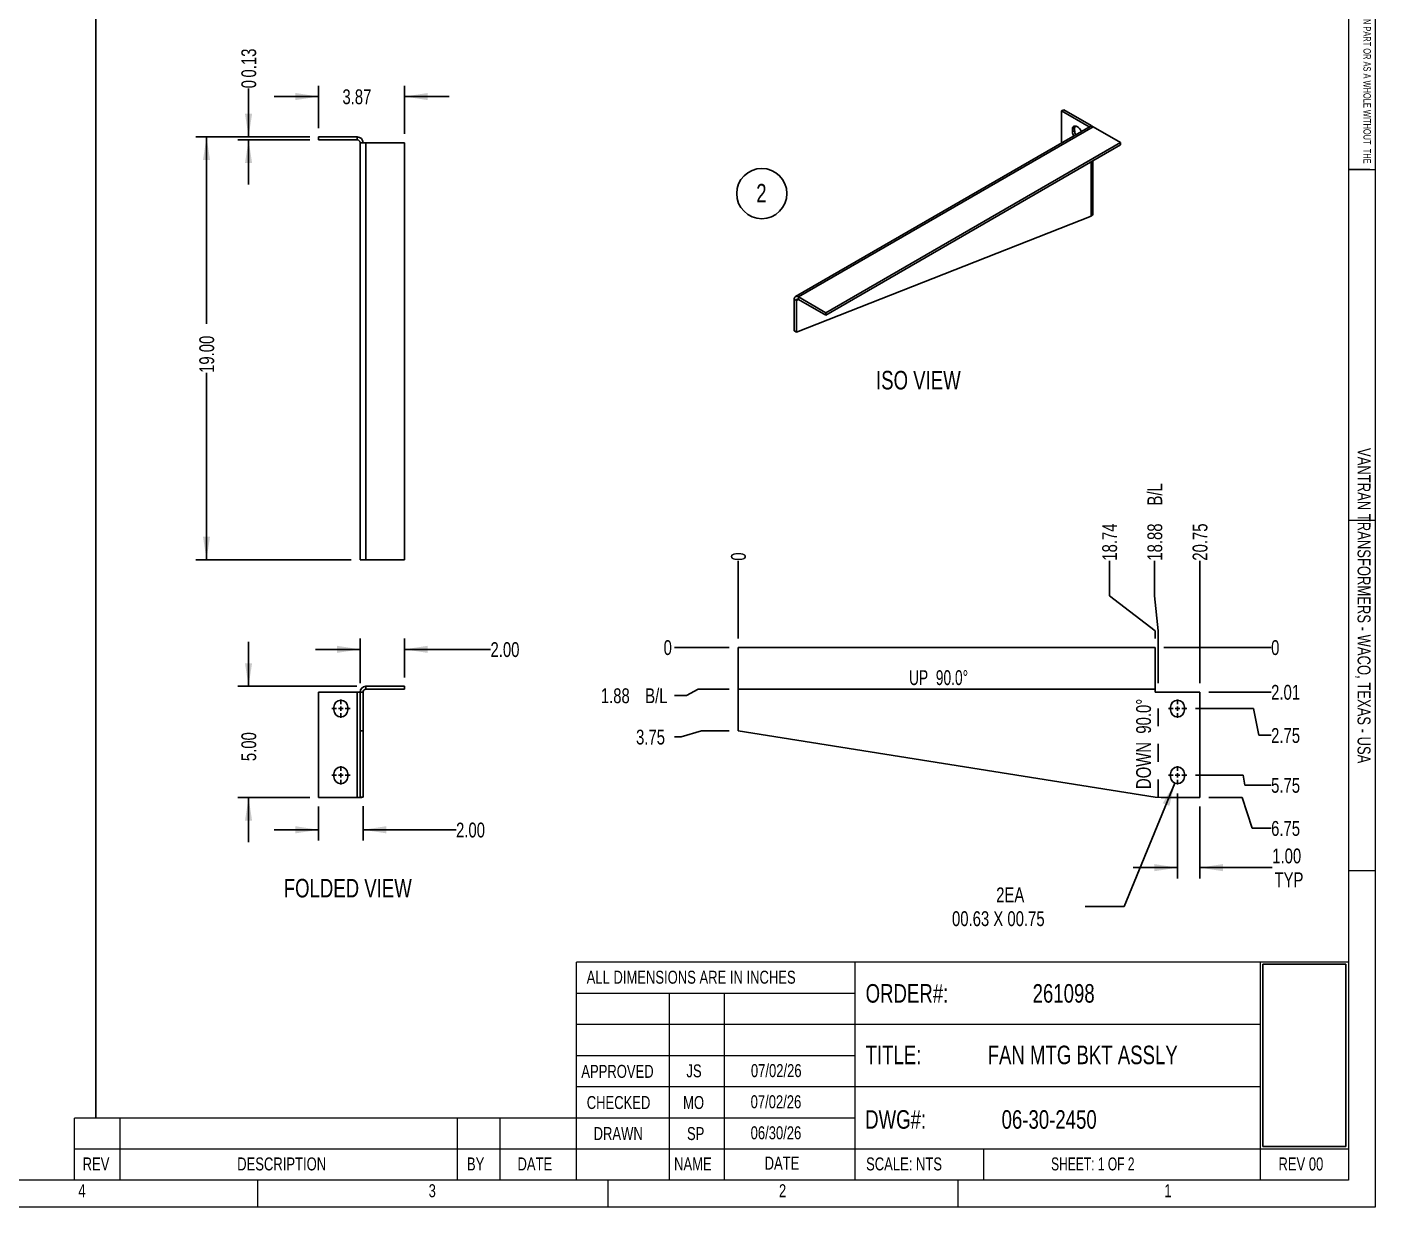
# Model space of a CAD drawing. Header units: inches. Extents: x 0 to 16.5, y 0 to 11.7.
# Drawn here: x 8.94 to 16.52, y 0.02 to 6.65 of the extents above; entities that cross this region are included whole.
import ezdxf

# ---------------------------------------------------------------- set-up
doc = ezdxf.new("R2010")
doc.units = ezdxf.units.IN
doc.header["$MEASUREMENT"] = 0
doc.linetypes.add('CENTERX2', pattern=[0.8, 0.5, -0.1, 0.1, -0.1])
doc.linetypes.add('HIDDEN', pattern=[0.075, 0.05, -0.025])
doc.layers.add('FORMAT', color=7, linetype='Continuous')
doc.styles.add('SLDTEXTSTYLE0', font='TXT', dxfattribs={"width": 0.75})
doc.styles.add('SLDTEXTSTYLE1', font='TXT', dxfattribs={"width": 0.692308})
doc.styles.add('SLDTEXTSTYLE2', font='TXT', dxfattribs={"width": 0.694444})
doc.dimstyles.new('SLDDIMSTYLE10', dxfattribs={"dimtxt": 0.084961, "dimasz": 0.13, "dimexe": 0, "dimexo": 0.0625, "dimgap": 0.02124, "dimtad": 0, "dimtih": 1, "dimtoh": 1, "dimlfac": 8, "dimrnd": 1e-09, "dimzin": 12, "dimdsep": 46, "dimtxsty": 'SLDTEXTSTYLE0', "dimblk1": 'NONE', "dimblk2": 'NONE', "dimsah": 1, "dimcen": 0.09, "dimadec": 0, "dimazin": 3, "dimtfac": 1, "dimtofl": 0, "dimtmove": 0, "dimatfit": 3, "dimldrblk": 'NONE', "dimfxl": 0, "dimfrac": 2, "dimtolj": 1, "dimtzin": 12, "dimarcsym": 0})
doc.dimstyles.new('SLDDIMSTYLE11', dxfattribs={"dimtxt": 0.084961, "dimasz": 0.13, "dimexe": 0, "dimexo": 0.0625, "dimgap": 0.02124, "dimtad": 0, "dimtih": 1, "dimtoh": 1, "dimlfac": 8, "dimrnd": 1e-09, "dimzin": 12, "dimdsep": 46, "dimtxsty": 'SLDTEXTSTYLE0', "dimblk1": 'NONE', "dimblk2": 'NONE', "dimsah": 1, "dimcen": 0.09, "dimadec": 0, "dimazin": 3, "dimtfac": 1, "dimtofl": 0, "dimtmove": 0, "dimatfit": 3, "dimldrblk": 'NONE', "dimfxl": 0, "dimfrac": 2, "dimtolj": 1, "dimtzin": 12, "dimarcsym": 0})
doc.dimstyles.new('SLDDIMSTYLE12', dxfattribs={"dimtxt": 0.084961, "dimasz": 0.13, "dimexe": 0, "dimexo": 0.0625, "dimgap": 0.02124, "dimtad": 0, "dimlfac": 8, "dimrnd": 1e-09, "dimzin": 4, "dimdsep": 46, "dimtxsty": 'SLDTEXTSTYLE0', "dimsah": 1, "dimcen": 0.09, "dimadec": 0, "dimazin": 1, "dimtfac": 1, "dimtmove": 0, "dimatfit": 0, "dimfxl": 0, "dimfrac": 2, "dimtolj": 1, "dimtzin": 12, "dimarcsym": 0})
doc.dimstyles.new('SLDDIMSTYLE13', dxfattribs={"dimtxt": 0.084961, "dimasz": 0.13, "dimexe": 0, "dimexo": 0.0625, "dimgap": 0.02124, "dimtad": 0, "dimtih": 1, "dimtoh": 1, "dimlfac": 8, "dimrnd": 1e-09, "dimzin": 12, "dimdsep": 46, "dimtxsty": 'SLDTEXTSTYLE0', "dimsah": 1, "dimcen": 0, "dimadec": 0, "dimazin": 3, "dimtfac": 1, "dimtofl": 0, "dimtmove": 0, "dimatfit": 3, "dimfxl": 0, "dimfrac": 2, "dimtolj": 1, "dimtzin": 12, "dimarcsym": 0})
doc.dimstyles.new('SLDDIMSTYLE18', dxfattribs={"dimtxt": 0.084961, "dimasz": 0.13, "dimexe": 0, "dimexo": 0.0625, "dimgap": 0.02124, "dimtad": 0, "dimlfac": 8, "dimrnd": 1e-09, "dimzin": 4, "dimdsep": 46, "dimtxsty": 'SLDTEXTSTYLE0', "dimsah": 1, "dimcen": 0.09, "dimadec": 0, "dimazin": 1, "dimtfac": 1, "dimtofl": 0, "dimtmove": 0, "dimatfit": 3, "dimfxl": 0, "dimfrac": 2, "dimtolj": 1, "dimtzin": 12, "dimarcsym": 0})
doc.dimstyles.new('SLDDIMSTYLE19', dxfattribs={"dimtxt": 0.084961, "dimasz": 0.13, "dimexe": 0, "dimexo": 0.0625, "dimgap": 0.02124, "dimtad": 0, "dimlfac": 8, "dimrnd": 1e-09, "dimzin": 12, "dimdsep": 46, "dimtxsty": 'SLDTEXTSTYLE0', "dimsah": 1, "dimcen": 0.09, "dimadec": 0, "dimazin": 3, "dimtfac": 1, "dimtmove": 0, "dimatfit": 0, "dimfxl": 0, "dimfrac": 2, "dimtolj": 1, "dimtzin": 12, "dimarcsym": 0})
doc.dimstyles.new('SLDDIMSTYLE20', dxfattribs={"dimtxt": 0.084961, "dimasz": 0.13, "dimexe": 0, "dimexo": 0.0625, "dimgap": 0.02124, "dimtad": 0, "dimlfac": 8, "dimrnd": 1e-09, "dimdsep": 46, "dimtxsty": 'SLDTEXTSTYLE0', "dimsah": 1, "dimcen": 0.09, "dimadec": 0, "dimazin": 2, "dimtfac": 1, "dimtmove": 0, "dimatfit": 0, "dimfxl": 0, "dimfrac": 2, "dimtolj": 1, "dimtzin": 12, "dimarcsym": 0})
doc.dimstyles.new('SLDDIMSTYLE9', dxfattribs={"dimtxt": 0.084961, "dimasz": 0.13, "dimexe": 0, "dimexo": 0.0625, "dimgap": 0.02124, "dimtad": 0, "dimtih": 1, "dimtoh": 1, "dimdec": 0, "dimlfac": 8, "dimrnd": 1e-09, "dimdsep": 46, "dimtxsty": 'SLDTEXTSTYLE0', "dimblk1": 'NONE', "dimblk2": 'NONE', "dimsah": 1, "dimcen": 0.09, "dimadec": 0, "dimazin": 2, "dimtfac": 1, "dimtdec": 0, "dimtofl": 0, "dimtmove": 0, "dimatfit": 3, "dimldrblk": 'NONE', "dimfxl": 0, "dimfrac": 2, "dimtolj": 1, "dimtzin": 12, "dimarcsym": 0})
picture_1 = doc.add_image_def('image1.bmp', size_in_pixel=(535, 215))

# ---------------------------------------------------------------- blocks, each defined once
blk = doc.blocks.new('SW_NOTE_0')
at = {"color": 0, "linetype": 'Continuous', "lineweight": 0, "attachment_point": 1, "rotation": 270, "style": 'SLDTEXTSTYLE0'}
for s, insert, char_height in [('WRITTEN PERMISSION OF VANTRAN INDUSTRIES INC.  IS PROHIBITED.', (-0.0018, 0), 0.041667), ('THE INFORMATION CONTAINED IN THIS DRAWING IS THE SOLE PROPERTY OF VANTRAN INDUSTRIES INC. ANY REPRODUCTION IN PART OR AS A WHOLE WITHOUT  THE', (0.0537, 0), 0.0416667)]:
    blk.add_mtext(s, dxfattribs=dict(at, insert=insert, char_height=char_height))
blk = doc.blocks.new('Drawing View20')
at = {"color": 7, "linetype": 'Continuous', "lineweight": 25}
for p, q in [((-2.5078, 0.2422), (-2.5078, 0.7109)), ((-0.1653, 0.7109), (-2.5078, 0.7109)), ((-0.1653, 0.7109), (-0.1653, 0.4597)), ((-0.1653, 0.4597), (0.0859, 0.4597)), ((0.0859, -0.1328), (0.0859, 0.4597)), ((-0.0781, 0.375), (-0.0781, 0.3594)), ((0, 0.3594), (0, 0.375)), ((-2.5078, 0.2422), (-0.1653, -0.1303)), ((0, -0.0156), (0, 0)), ((-0.0781, 0), (-0.0781, -0.0156)), ((-0.1316, -0.1328), (-0.1653, -0.1303)), ((-0.1316, -0.1328), (0.0859, -0.1328))]:
    blk.add_line(p, q, dxfattribs=at)
for centre, start, end in [((-0.0391, 0.375), 0, 180), ((-0.0391, 0.3594), 180, 0), ((-0.0391, 0), 0, 180), ((-0.0391, -0.0156), 180, 0)]:
    blk.add_arc(centre, 0.0391, start, end, dxfattribs=at)
blk = doc.blocks.new('_D_38')
at = {"layer": 'FORMAT'}
blk.add_line((12.9381, 3.2127), (12.9381, 3.6495), dxfattribs=at)
at = {"layer": 'FORMAT', "insert": (12.8977, 3.6495), "char_height": 0.0833, "attachment_point": 1, "rotation": 90, "style": 'SLDTEXTSTYLE0'}
blk.add_mtext('0', dxfattribs=at)
blk = doc.blocks.new('_None')
blk = doc.blocks.new('_D_39')
at = {"layer": 'FORMAT'}
for p, q in [((15.0239, 3.4527), (15.0239, 3.6495)), ((15.0239, 3.4527), (15.2807, 3.2558)), ((15.2807, 3.2558), (15.2807, 3.2127))]:
    blk.add_line(p, q, dxfattribs=at)
at = {"layer": 'FORMAT', "insert": (14.9836, 3.6495), "char_height": 0.08333, "attachment_point": 1, "rotation": 90, "style": 'SLDTEXTSTYLE0'}
blk.add_mtext('18.74', dxfattribs=at)
blk = doc.blocks.new('_D_40')
at = {"layer": 'FORMAT'}
for p, q in [((15.2779, 3.4527), (15.2779, 3.6495)), ((15.2779, 3.4527), (15.2975, 3.2558)), ((15.2975, 3.2558), (15.2975, 2.9615))]:
    blk.add_line(p, q, dxfattribs=at)
at = {"layer": 'FORMAT', "char_height": 0.08333, "attachment_point": 1, "rotation": 90, "style": 'SLDTEXTSTYLE0'}
for s, insert in [('B/L', (15.2375, 3.9596)), ('18.88', (15.2375, 3.6495))]:
    blk.add_mtext(s, dxfattribs=dict(at, insert=insert))
blk = doc.blocks.new('_D_41')
at = {"layer": 'FORMAT'}
blk.add_line((15.5319, 2.9615), (15.5319, 3.6495), dxfattribs=at)
at = {"layer": 'FORMAT', "insert": (15.4915, 3.6495), "char_height": 0.08333, "attachment_point": 1, "rotation": 90, "style": 'SLDTEXTSTYLE0'}
blk.add_mtext('20.75', dxfattribs=at)
blk = doc.blocks.new('_D_42')
at = {"layer": 'FORMAT'}
blk.add_line((12.8881, 3.1627), (12.5797, 3.1627), dxfattribs=at)
at = {"layer": 'FORMAT', "insert": (12.519, 3.2031), "char_height": 0.0833, "attachment_point": 1, "style": 'SLDTEXTSTYLE0'}
blk.add_mtext('0', dxfattribs=at)
blk = doc.blocks.new('_D_43')
at = {"layer": 'FORMAT'}
for p, q in [((12.6482, 2.8922), (12.5797, 2.8922)), ((12.6482, 2.8922), (12.7123, 2.9283)), ((12.7123, 2.9283), (12.8881, 2.9283))]:
    blk.add_line(p, q, dxfattribs=at)
at = {"layer": 'FORMAT', "char_height": 0.08333, "attachment_point": 1, "style": 'SLDTEXTSTYLE0'}
for s, insert in [('1.88', (12.1662, 2.9326)), ('B/L', (12.4157, 2.9326))]:
    blk.add_mtext(s, dxfattribs=dict(at, insert=insert))
blk = doc.blocks.new('_D_44')
at = {"layer": 'FORMAT'}
for p, q in [((12.6171, 2.66), (12.5797, 2.66)), ((12.6171, 2.66), (12.7328, 2.6939)), ((12.7328, 2.6939), (12.8881, 2.6939))]:
    blk.add_line(p, q, dxfattribs=at)
at = {"layer": 'FORMAT', "insert": (12.3641, 2.7003), "char_height": 0.08333, "attachment_point": 1, "style": 'SLDTEXTSTYLE0'}
blk.add_mtext('3.75', dxfattribs=at)
blk = doc.blocks.new('_D_45')
at = {"layer": 'FORMAT'}
blk.add_line((15.3307, 3.1627), (15.9328, 3.1627), dxfattribs=at)
at = {"layer": 'FORMAT', "insert": (15.9328, 3.2031), "char_height": 0.0833, "attachment_point": 1, "style": 'SLDTEXTSTYLE0'}
blk.add_mtext('0', dxfattribs=at)
blk = doc.blocks.new('_D_46')
at = {"layer": 'FORMAT'}
blk.add_line((15.5819, 2.9115), (15.9328, 2.9115), dxfattribs=at)
at = {"layer": 'FORMAT', "insert": (15.9328, 2.9519), "char_height": 0.08333, "attachment_point": 1, "style": 'SLDTEXTSTYLE0'}
blk.add_mtext('2.01', dxfattribs=at)
blk = doc.blocks.new('_D_47')
at = {"layer": 'FORMAT'}
for p, q in [((15.8339, 2.8189), (15.5084, 2.8189)), ((15.8646, 2.6689), (15.8339, 2.8189)), ((15.8646, 2.6689), (15.9328, 2.6689))]:
    blk.add_line(p, q, dxfattribs=at)
at = {"layer": 'FORMAT', "insert": (15.9328, 2.7093), "char_height": 0.08333, "attachment_point": 1, "style": 'SLDTEXTSTYLE0'}
blk.add_mtext('2.75', dxfattribs=at)
blk = doc.blocks.new('_D_48')
at = {"layer": 'FORMAT'}
for p, q in [((15.7752, 2.4439), (15.5084, 2.4439)), ((15.7856, 2.3889), (15.7752, 2.4439)), ((15.7856, 2.3889), (15.9328, 2.3889))]:
    blk.add_line(p, q, dxfattribs=at)
at = {"layer": 'FORMAT', "insert": (15.9328, 2.4292), "char_height": 0.08333, "attachment_point": 1, "style": 'SLDTEXTSTYLE0'}
blk.add_mtext('5.75', dxfattribs=at)
blk = doc.blocks.new('_D_49')
at = {"layer": 'FORMAT'}
for p, q in [((15.7696, 2.3189), (15.5819, 2.3189)), ((15.8269, 2.1468), (15.7696, 2.3189)), ((15.8269, 2.1468), (15.9328, 2.1468))]:
    blk.add_line(p, q, dxfattribs=at)
at = {"layer": 'FORMAT', "insert": (15.9328, 2.1872), "char_height": 0.08333, "attachment_point": 1, "style": 'SLDTEXTSTYLE0'}
blk.add_mtext('6.75', dxfattribs=at)
blk = doc.blocks.new('_D_50')
at = {"layer": 'FORMAT'}
for p, q in [((15.392, 2.4), (15.1071, 1.7069)), ((15.1071, 1.7069), (14.8884, 1.7069))]:
    blk.add_line(p, q, dxfattribs=at)
blk.add_solid([(15.392, 2.4), (15.3241, 2.2874), (15.3611, 2.2722)], dxfattribs=at)
at = {"layer": 'FORMAT', "attachment_point": 1, "style": 'SLDTEXTSTYLE0'}
for s, insert, char_height in [('2EA', (14.3878, 1.8143), 0.08333), ('00.63 X 00.75', (14.1395, 1.6802), 0.083333)]:
    blk.add_mtext(s, dxfattribs=dict(at, insert=insert, char_height=char_height))
blk = doc.blocks.new('_D_51')
at = {"layer": 'FORMAT'}
for p, q in [((15.4069, 2.3424), (15.4069, 1.8652)), ((15.5319, 2.2689), (15.5319, 1.8652)), ((15.4069, 1.9252), (15.1569, 1.9252)), ((15.5319, 1.9252), (15.9391, 1.9252))]:
    blk.add_line(p, q, dxfattribs=at)
for points in [[(15.4069, 1.9252), (15.2769, 1.9452), (15.2769, 1.9052)], [(15.5319, 1.9252), (15.6619, 1.9052), (15.6619, 1.9452)]]:
    blk.add_solid(points, dxfattribs=at)
at = {"layer": 'FORMAT', "char_height": 0.08333, "attachment_point": 1, "style": 'SLDTEXTSTYLE0'}
for s, insert in [('1.00', (15.9391, 2.0327)), ('TYP', (15.9518, 1.8986))]:
    blk.add_mtext(s, dxfattribs=dict(at, insert=insert))
blk = doc.blocks.new('SW_CENTERMARKSYMBOL_11')
at = {"layer": 'FORMAT', "color": 0}
for p, q in [((0, 0), (-0.0125, 0)), ((0, 0.025), (0, 0.0516)), ((0, 0), (0, 0.0125)), ((0, 0), (0, -0.0125)), ((0, 0), (0.0125, 0)), ((0.025, 0), (0.0516, 0)), ((-0.025, 0), (-0.0516, 0)), ((0, -0.025), (0, -0.0516))]:
    blk.add_line(p, q, dxfattribs=at)
blk = doc.blocks.new('SW_CENTERMARKSYMBOL_12')
at = {"layer": 'FORMAT', "color": 0}
for p, q in [((-0.025, 0), (-0.0516, 0)), ((0, 0), (-0.0125, 0)), ((0, 0.025), (0, 0.0516)), ((0, 0), (0, 0.0125)), ((0, 0), (0, -0.0125)), ((0, 0), (0.0125, 0)), ((0.025, 0), (0.0516, 0)), ((0, -0.025), (0, -0.0516))]:
    blk.add_line(p, q, dxfattribs=at)
blk = doc.blocks.new('Drawing View21')
at = {"color": 7, "linetype": 'Continuous', "lineweight": 25}
for p, q in [((-0.25, -0.5926), (-0.25, 0)), ((-0.0324, 0), (-0.25, 0)), ((0, 0), (-0.0168, 0)), ((-0.0168, -0.2176), (-0.0168, 0)), ((0, -0.2176), (0, 0)), ((0.0156, 0.0156), (0.0156, 0.0324)), ((0.2332, 0.0324), (0.0156, 0.0324)), ((0.2332, 0.0156), (0.0156, 0.0156)), ((0.2332, 0.0324), (0.2332, 0.0156)), ((-0.0324, 0), (-0.0324, -0.5926)), ((-0.0168, 0), (-0.0324, 0)), ((-0.1641, -0.1004), (-0.1641, -0.0848)), ((-0.0859, -0.0848), (-0.0859, -0.1004)), ((-0.0168, -0.2176), (0, -0.2176)), ((-0.0168, -0.2176), (-0.0168, -0.5901)), ((0, -0.2176), (0, -0.5901)), ((-0.1641, -0.4754), (-0.1641, -0.4598)), ((-0.0859, -0.4598), (-0.0859, -0.4754)), ((-0.0324, -0.5926), (-0.25, -0.5926)), ((-0.0168, -0.5901), (0, -0.5901))]:
    blk.add_line(p, q, dxfattribs=at)
for centre, radius, start, end in [((0.0156, 0), 0.0324, 90, 180), ((0.0156, 0), 0.0156, 90, 180), ((-0.125, -0.0848), 0.0391, 0, 180), ((-0.125, -0.1004), 0.0391, 180, 0), ((-0.125, -0.4598), 0.0391, 0, 180), ((-0.125, -0.4754), 0.0391, 180, 0)]:
    blk.add_arc(centre, radius, start, end, dxfattribs=at)
for major_axis, ratio in [((0.0324, 0), 0.076599), ((0.0156, 0), 0.15902)]:
    blk.add_ellipse((-0.0324, -0.5901), major_axis=major_axis, ratio=ratio, start_param=4.712389, end_param=6.283185, dxfattribs=at)
blk = doc.blocks.new('_D_52')
at = {"layer": 'FORMAT'}
for p, q in [((10.5804, 2.2689), (10.5804, 2.0779)), ((10.8304, 2.2714), (10.8304, 2.0779)), ((10.5804, 2.1379), (10.3304, 2.1379)), ((10.8304, 2.1379), (11.3527, 2.1379))]:
    blk.add_line(p, q, dxfattribs=at)
for points in [[(10.5804, 2.1379), (10.4504, 2.1579), (10.4504, 2.1179)], [(10.8304, 2.1379), (10.9604, 2.1179), (10.9604, 2.1579)]]:
    blk.add_solid(points, dxfattribs=at)
at = {"layer": 'FORMAT', "insert": (11.3527, 2.1783), "char_height": 0.08333, "attachment_point": 1, "style": 'SLDTEXTSTYLE0'}
blk.add_mtext('2.00', dxfattribs=at)
blk = doc.blocks.new('_D_53')
at = {"layer": 'FORMAT'}
for p, q in [((10.8136, 2.9615), (10.8136, 3.2116)), ((11.0636, 2.9939), (11.0636, 3.2116)), ((10.8136, 3.1516), (10.5636, 3.1516)), ((11.0636, 3.1516), (11.5463, 3.1516))]:
    blk.add_line(p, q, dxfattribs=at)
for points in [[(10.8136, 3.1516), (10.6836, 3.1716), (10.6836, 3.1316)], [(11.0636, 3.1516), (11.1936, 3.1316), (11.1936, 3.1716)]]:
    blk.add_solid(points, dxfattribs=at)
at = {"layer": 'FORMAT', "insert": (11.5463, 3.1919), "char_height": 0.08333, "attachment_point": 1, "style": 'SLDTEXTSTYLE0'}
blk.add_mtext('2.00', dxfattribs=at)
blk = doc.blocks.new('_D_54')
at = {"layer": 'FORMAT'}
for p, q in [((10.1867, 2.9439), (10.1867, 3.1939)), ((10.796, 2.9439), (10.1267, 2.9439)), ((10.5304, 2.3189), (10.1267, 2.3189)), ((10.1867, 2.3189), (10.1867, 2.0689))]:
    blk.add_line(p, q, dxfattribs=at)
for points in [[(10.1867, 2.9439), (10.2067, 3.0739), (10.1667, 3.0739)], [(10.1867, 2.3189), (10.1667, 2.1889), (10.2067, 2.1889)]]:
    blk.add_solid(points, dxfattribs=at)
at = {"layer": 'FORMAT', "insert": (10.1463, 2.5236), "char_height": 0.08333, "attachment_point": 1, "rotation": 90, "style": 'SLDTEXTSTYLE0'}
blk.add_mtext('5.00', dxfattribs=at)
blk = doc.blocks.new('SW_CENTERMARKSYMBOL_13')
at = {"layer": 'FORMAT', "color": 0, "linetype": 'CENTERX2'}
for p, q in [((-0.025, 0), (-0.0516, 0)), ((0, 0), (-0.0125, 0)), ((0, 0.025), (0, 0.0516)), ((0, 0), (0, 0.0125)), ((0, 0), (0, -0.0125)), ((0, 0), (0.0125, 0)), ((0.025, 0), (0.0516, 0)), ((0, -0.025), (0, -0.0516))]:
    blk.add_line(p, q, dxfattribs=at)
blk = doc.blocks.new('SW_CENTERMARKSYMBOL_14')
at = {"layer": 'FORMAT', "color": 0, "linetype": 'CENTERX2'}
for p, q in [((-0.025, 0), (-0.0516, 0)), ((0, 0), (-0.0125, 0)), ((0, 0.025), (0, 0.0516)), ((0, 0), (0, 0.0125)), ((0, 0), (0, -0.0125)), ((0, 0), (0.0125, 0)), ((0.025, 0), (0.0516, 0)), ((0, -0.025), (0, -0.0516))]:
    blk.add_line(p, q, dxfattribs=at)
blk = doc.blocks.new('Drawing View22')
at = {"color": 7, "linetype": 'Continuous', "lineweight": 25}
for p, q in [((-0.1487, 0.0936), (-0.1606, 0.0867)), ((-0.0067, -0.0021), (-0.1606, 0.0867)), ((-0.1606, -0.0927), (-0.1606, 0.0867)), ((0.0052, 0.0048), (-0.1487, 0.0936)), ((0, 0), (-1.6564, -0.9562)), ((0.0052, 0.0048), (-0.0067, -0.0021)), ((0.0162, -0.0016), (-1.6402, -0.9578)), ((-0.0998, -0.0176), (-0.0879, -0.0107)), ((-0.0998, -0.0303), (-0.0998, -0.0176)), ((-0.0998, -0.0303), (-0.0879, -0.0235)), ((-0.0879, -0.0235), (-0.0879, -0.0107)), ((-0.0053, -0.003), (-0.0067, -0.0021)), ((-0.0067, -0.0021), (-0.0067, -0.0039)), ((0.1701, -0.0904), (0.0162, -0.0016)), ((0.1701, -0.0904), (-1.4864, -1.0467)), ((0.1701, -0.1041), (-1.4864, -1.0604)), ((0.1701, -0.1041), (0.1701, -0.0904)), ((0.0052, -0.5035), (0.0052, -0.1993)), ((0.0147, -0.4917), (0.0147, -0.1938)), ((-1.6513, -1.1556), (0.0052, -0.5035)), ((-1.6513, -0.978), (-1.6632, -0.9711)), ((-1.6632, -1.1487), (-1.6632, -0.9711)), ((-1.6513, -0.978), (-1.6402, -0.9716)), ((-1.6513, -1.1556), (-1.6513, -0.978)), ((-1.6402, -0.9716), (-1.6402, -0.9578)), ((-1.4864, -1.0467), (-1.6402, -0.9578)), ((-1.4864, -1.0604), (-1.6402, -0.9716)), ((-1.4864, -1.0467), (-1.4864, -1.0604)), ((-1.6632, -1.1487), (-1.6513, -1.1556))]:
    blk.add_line(p, q, dxfattribs=at)
at = {"color": 7, "linetype": 'Continuous', "lineweight": 25, "flags": 128}
for points in [[(-0.0998, -0.0176), (-0.0991, -0.0109), (-0.0971, -0.0053), (-0.0938, -0.0012), (-0.0894, 0.0014), (-0.0842, 0.0021), (-0.0783, 0.0011), (-0.0722, -0.0016), (-0.066, -0.006), (-0.0602, -0.0117), (-0.0549, -0.0185), (-0.0506, -0.0261), (-0.0494, -0.0285)], [(0.0103, 0.0009), (0.0092, 0.0019), (0.0052, 0.0048)]]:
    blk.add_lwpolyline(points, dxfattribs=at)
at = {"color": 7, "linetype": 'Continuous', "lineweight": 25}
for centre, radius, start, end in [((-0.0643, -0.0096), 0.0236, 150.31525, 182.77616), ((0.0067, -0.0149), 0.0163, 54.38242, 114.30712), ((-0.0439, -0.0284), 0.0559, 181.99066, 207.30241), ((-0.032, -0.0215), 0.0559, 181.99066, 207.30241), ((-1.6492, -0.9688), 0.0142, 50.79671, 189.21404), ((-1.6445, -0.9769), 0.00682, 50.79671, 189.21404)]:
    blk.add_arc(centre, radius, start, end, dxfattribs=at)
blk.add_ellipse((-0.0178, -0.4903), major_axis=(0.0324, -0.002), ratio=0.53161, start_param=5.530584, end_param=6.315982, dxfattribs=at)
blk = doc.blocks.new('SW_NOTE_0_5')
at = {"layer": 'FORMAT', "color": 0}
blk.add_circle((0.0379, 0.0803), 0.1412, dxfattribs=at)
at = {"layer": 'FORMAT', "color": 0, "insert": (0.0358, 0.1343), "char_height": 0.1042, "attachment_point": 2, "style": 'SLDTEXTSTYLE0'}
blk.add_mtext('2', dxfattribs=at)
blk = doc.blocks.new('Drawing View23')
at = {"color": 7, "linetype": 'Continuous', "lineweight": 25}
for p, q in [((-0.2656, 2.375), (-0.4832, 2.375)), ((-0.4832, 2.375), (-0.4832, 2.3582)), ((-0.2656, 2.3582), (-0.4832, 2.3582)), ((-0.2656, 2.375), (-0.2656, 2.3582)), ((-0.25, 0), (-0.25, 2.3426)), ((-0.25, 2.3426), (-0.2176, 2.3426)), ((-0.2176, 2.3426), (-0.2176, 0)), ((0, 2.3426), (-0.2176, 2.3426)), ((0, 2.3426), (0, 0)), ((-0.2176, 0), (-0.25, 0)), ((0, 0), (-0.2176, 0))]:
    blk.add_line(p, q, dxfattribs=at)
for radius in [0.0324, 0.0156]:
    blk.add_arc((-0.2656, 2.3426), radius, 0, 90, dxfattribs=at)
blk = doc.blocks.new('_D_55')
at = {"layer": 'FORMAT'}
for p, q in [((10.5304, 6.0301), (9.8905, 6.0301)), ((9.9505, 6.0301), (9.9505, 4.9807)), ((9.9505, 3.6551), (9.9505, 4.7045)), ((10.7636, 3.6551), (9.8905, 3.6551))]:
    blk.add_line(p, q, dxfattribs=at)
for points in [[(9.9505, 6.0301), (9.9305, 5.9001), (9.9705, 5.9001)], [(9.9505, 3.6551), (9.9705, 3.7851), (9.9305, 3.7851)]]:
    blk.add_solid(points, dxfattribs=at)
at = {"layer": 'FORMAT', "insert": (9.9101, 4.7045), "char_height": 0.08333, "attachment_point": 1, "rotation": 90, "style": 'SLDTEXTSTYLE0'}
blk.add_mtext('19.00', dxfattribs=at)
blk = doc.blocks.new('_D_56')
at = {"layer": 'FORMAT'}
for p, q in [((10.5804, 6.0801), (10.5804, 6.317)), ((11.0636, 6.0477), (11.0636, 6.317)), ((10.5804, 6.257), (10.3304, 6.257)), ((11.0636, 6.257), (11.3136, 6.257))]:
    blk.add_line(p, q, dxfattribs=at)
for points in [[(10.5804, 6.257), (10.4504, 6.277), (10.4504, 6.237)], [(11.0636, 6.257), (11.1936, 6.237), (11.1936, 6.277)]]:
    blk.add_solid(points, dxfattribs=at)
at = {"layer": 'FORMAT', "insert": (10.7142, 6.2974), "char_height": 0.08333, "attachment_point": 1, "style": 'SLDTEXTSTYLE0'}
blk.add_mtext('3.87', dxfattribs=at)
blk = doc.blocks.new('_D_57')
at = {"layer": 'FORMAT'}
for p, q in [((10.1867, 6.0301), (10.1867, 6.3031)), ((10.5304, 6.0301), (10.1267, 6.0301)), ((10.5304, 6.0133), (10.1267, 6.0133)), ((10.1867, 6.0133), (10.1867, 5.7633))]:
    blk.add_line(p, q, dxfattribs=at)
for points in [[(10.1867, 6.0301), (10.2067, 6.1601), (10.1667, 6.1601)], [(10.1867, 6.0133), (10.1667, 5.8833), (10.2067, 5.8833)]]:
    blk.add_solid(points, dxfattribs=at)
at = {"layer": 'FORMAT', "attachment_point": 1, "rotation": 90, "style": 'SLDTEXTSTYLE0'}
for s, insert, char_height in [('0.13', (10.1463, 6.3638), 0.08333), ('0', (10.1463, 6.3031), 0.0833)]:
    blk.add_mtext(s, dxfattribs=dict(at, insert=insert, char_height=char_height))

msp = doc.modelspace()

# ---------------------------------------------------------------- linework, layer by layer
at = {"color": 7, "linetype": 'Continuous', "lineweight": 18}
for p, q in [((16.51673, 11.67421), (16.51673, 0.0187)), ((16.36673, 11.52421), (16.36673, 0.1687)), ((16.48677, 5.84646), (16.36669, 5.84646)), ((16.36673, 5.84646), (16.51673, 5.84646)), ((16.39173, 5.84646), (16.50173, 5.84646)), ((16.36673, 3.87795), (16.51673, 3.87795)), ((16.36673, 1.90945), (16.51673, 1.90945)), ((16.36673, 1.39352), (12.02887, 1.39352)), ((12.02887, 0.16852), (12.02887, 1.39352)), ((13.59306, 1.39352), (13.59306, 0.16852)), ((15.87165, 1.39352), (15.87165, 0.16852)), ((13.59306, 1.21852), (12.02887, 1.21852)), ((12.55304, 0.16852), (12.55304, 1.21852)), ((12.86106, 0.16852), (12.86106, 1.21852)), ((15.87165, 1.04352), (12.02887, 1.04352)), ((13.59306, 0.86852), (12.02887, 0.86852)), ((15.87165, 0.69352), (12.02887, 0.69352)), ((13.59306, 0.51852), (9.20932, 0.51852)), ((9.20932, 0.16852), (9.20932, 0.51852)), ((9.46584, 0.16852), (9.46584, 0.51852)), ((11.36071, 0.16852), (11.36071, 0.51852)), ((11.60044, 0.16852), (11.60044, 0.51852)), ((16.36673, 0.34352), (9.20932, 0.34352)), ((14.31566, 0.34352), (14.31566, 0.16852)), ((16.36673, 0.1687), (0.1687, 0.1687)), ((10.23622, 0.1687), (10.23622, 0.0187)), ((12.20472, 0.1687), (12.20472, 0.0187)), ((14.17323, 0.1687), (14.17323, 0.0187)), ((16.51673, 0.0187), (0.0187, 0.0187))]:
    msp.add_line(p, q, dxfattribs=at)
at = {"color": 7, "linetype": 'Continuous'}
msp.add_line((15.28067, 2.92832), (12.93811, 2.92832), dxfattribs=at)
at = {"color": 7, "linetype": 'HIDDEN'}
msp.add_line((15.29748, 2.32018), (15.29748, 2.9115), dxfattribs=at)
at = {"layer": 'FORMAT'}
msp.add_line((9.32771, 11.49832), (9.32771, 0.52157), dxfattribs=at)

# ---------------------------------------------------------------- block references
at = {"color": 7, "linetype": 'Continuous', "lineweight": 0}
msp.add_blockref('SW_NOTE_0', (16.43964, 9.33498), dxfattribs=at)
at = {"color": 7, "linetype": 'Continuous', "lineweight": 25}
for name, p in [('Drawing View22', (14.91632, 6.0894)), ('Drawing View23', (11.06358, 3.65509)), ('Drawing View20', (15.44592, 2.45175)), ('Drawing View21', (10.8304, 2.9115))]:
    msp.add_blockref(name, p, dxfattribs=at)
at = {"layer": 'FORMAT'}
for name, p in [('SW_NOTE_0_5', (13.03287, 5.63173)), ('SW_CENTERMARKSYMBOL_11', (15.40686, 2.81894)), ('SW_CENTERMARKSYMBOL_12', (15.40686, 2.44394))]:
    msp.add_blockref(name, p, dxfattribs=at)
at = {"layer": 'FORMAT', "linetype": 'CENTERX2'}
for name, p in [('SW_CENTERMARKSYMBOL_14', (10.7054, 2.81894)), ('SW_CENTERMARKSYMBOL_13', (10.7054, 2.44394))]:
    msp.add_blockref(name, p, dxfattribs=at)

# ---------------------------------------------------------------- texts
at = {"color": 7, "linetype": 'Continuous', "lineweight": 0, "attachment_point": 2, "style": 'SLDTEXTSTYLE0'}
for s, insert, char_height, rotation in [('VANTRAN TRANSFORMERS - WACO, TEXAS - USA', (16.49134, 3.39692), 0.0729167, 270), ('DOWN  90.0°', (15.17432, 2.62024), 0.0833333, 90)]:
    msp.add_mtext(s, dxfattribs=dict(at, insert=insert, char_height=char_height, rotation=rotation))
at = {"color": 7, "linetype": 'Continuous', "lineweight": 0}
for s, insert, char_height, attachment_point, style in [('UP  90.0°', (14.0642, 3.03437), 0.083333, 2, 'SLDTEXTSTYLE2'), ('ORDER#:', (13.65418, 1.27106), 0.104167, 1, 'SLDTEXTSTYLE0'), ('261098', (14.59262, 1.27106), 0.104167, 1, 'SLDTEXTSTYLE0'), ('TITLE:', (13.65418, 0.9253), 0.104167, 1, 'SLDTEXTSTYLE0'), ('FAN MTG BKT ASSLY', (14.33991, 0.9253), 0.1041667, 1, 'SLDTEXTSTYLE0'), ('CHECKED', (12.08715, 0.64228), 0.072917, 1, 'SLDTEXTSTYLE0'), ('MO', (12.62852, 0.64228), 0.072917, 1, 'SLDTEXTSTYLE0'), ('07/02/26', (13.00805, 0.64651), 0.072917, 1, 'SLDTEXTSTYLE0'), ('DWG#:', (13.65164, 0.5628), 0.104167, 1, 'SLDTEXTSTYLE0'), ('06-30-2450', (14.41833, 0.5628), 0.104167, 1, 'SLDTEXTSTYLE0'), ('DRAWN', (12.12577, 0.46792), 0.072917, 1, 'SLDTEXTSTYLE0'), ('SP', (12.65038, 0.46792), 0.072917, 1, 'SLDTEXTSTYLE0'), ('06/30/26', (13.00805, 0.47215), 0.072917, 1, 'SLDTEXTSTYLE0'), ('REV', (9.2544, 0.29734), 0.072917, 1, 'SLDTEXTSTYLE0'), ('DESCRIPTION', (10.12299, 0.29734), 0.0729167, 1, 'SLDTEXTSTYLE0'), ('BY', (11.41394, 0.29734), 0.072917, 1, 'SLDTEXTSTYLE0'), ('DATE', (11.69787, 0.29734), 0.072917, 1, 'SLDTEXTSTYLE0'), ('NAME', (12.57787, 0.29734), 0.072917, 1, 'SLDTEXTSTYLE0'), ('DATE', (13.08664, 0.30157), 0.072917, 1, 'SLDTEXTSTYLE0'), ('SCALE: NTS', (13.65682, 0.29734), 0.072917, 1, 'SLDTEXTSTYLE0'), ('SHEET: 1 OF 2', (14.69639, 0.29734), 0.0729167, 1, 'SLDTEXTSTYLE1'), ('REV 00', (15.97401, 0.29734), 0.072917, 1, 'SLDTEXTSTYLE0'), ('4', (9.2505, 0.14676), 0.07292, 2, 'SLDTEXTSTYLE0'), ('3', (11.219, 0.14676), 0.07292, 2, 'SLDTEXTSTYLE0'), ('2', (13.18751, 0.14676), 0.07292, 2, 'SLDTEXTSTYLE0'), ('1', (15.35286, 0.14676), 0.07292, 2, 'SLDTEXTSTYLE0')]:
    msp.add_mtext(s, dxfattribs=dict(at, insert=insert, char_height=char_height, attachment_point=attachment_point, style=style))
at = {"layer": 'FORMAT', "attachment_point": 1, "style": 'SLDTEXTSTYLE0'}
for s, insert, char_height in [('ISO VIEW', (13.71255, 4.71588), 0.104167), ('FOLDED VIEW', (10.38428, 1.86213), 0.1041667), ('ALL DIMENSIONS ARE IN INCHES', (12.08668, 1.34622), 0.0729167), ('APPROVED', (12.05662, 0.81728), 0.072917), ('JS', (12.64736, 0.82019), 0.072917), ('07/02/26', (13.00966, 0.82151), 0.072917)]:
    msp.add_mtext(s, dxfattribs=dict(at, insert=insert, char_height=char_height))

# ---------------------------------------------------------------- dimensions: what is measured, and where the dimension line sits
at = {"layer": 'FORMAT'}
dim = msp.add_linear_dim(base=(10.18669, 6.03009), p1=(10.5804, 6.01328), p2=(10.5804, 6.03009), angle=90, text='0<>', dimstyle='SLDDIMSTYLE20', dxfattribs=at)
dim.commit()
dim.dimension.update_dxf_attribs({"geometry": '_D_57', "text_midpoint": (10.18669, 6.44123), "dimtype": 160})
for base, p1, p2, dimstyle, picture, middle in [((10.5804, 6.25701), (11.06358, 5.99765), (10.5804, 6.03009), 'SLDDIMSTYLE19', '_D_56', (10.82199, 6.25701)), ((11.06358, 3.15157), (10.81358, 2.9115), (11.06358, 2.94394), 'SLDDIMSTYLE12', '_D_53', (11.65413, 3.15157))]:
    dim = msp.add_linear_dim(base=base, p1=p1, p2=p2, dimstyle=dimstyle, dxfattribs=at)
    dim.commit()
    dim.dimension.update_dxf_attribs({"geometry": picture, "text_midpoint": middle, "dimtype": 160})
for base, p1, p2, angle, dimstyle, picture, middle in [((9.95047, 3.65509), (10.5804, 6.03009), (10.81358, 3.65509), 90, 'SLDDIMSTYLE18', '_D_55', (9.95047, 4.84259)), ((10.18669, 2.31894), (10.84602, 2.94394), (10.5804, 2.31894), 90, 'SLDDIMSTYLE12', '_D_54', (10.18669, 2.63144)), ((10.5804, 2.13793), (10.8304, 2.32143), (10.5804, 2.31894), 0, 'SLDDIMSTYLE12', '_D_52', (11.46046, 2.13793))]:
    dim = msp.add_linear_dim(base=base, p1=p1, p2=p2, angle=angle, dimstyle=dimstyle, dxfattribs=at)
    dim.commit()
    dim.dimension.update_dxf_attribs({"geometry": picture, "text_midpoint": middle, "dimtype": 160})
for feature_location, offset, dtype, text, dimstyle, picture, middle in [((15.2974834758, 2.911503082), (-0.0195862228, 0.738026593), 1, '<> B/L', 'SLDDIMSTYLE10', '_D_40', (15.277897253, 3.8865667067)), ((12.9381084758, 2.928315582), (-0.3584422338, -0.0360691047), 0, '<> b/l', 'SLDDIMSTYLE11', '_D_43', (12.3729532934, 2.8922464773))]:
    dim = msp.add_ordinate_dim(feature_location=feature_location, offset=offset, dtype=dtype, origin=(12.9381084758, 3.162690582), text=text, dimstyle=dimstyle, dxfattribs=at)
    dim.commit()
    dim.dimension.update_dxf_attribs({"geometry": picture, "text_midpoint": middle})
for feature_location, offset, dtype, origin, dimstyle, picture, middle in [((15.28067, 3.16269), (-0.25673, 0.48684), 1, (12.93811, 3.16269), 'SLDDIMSTYLE10', '_D_39', (15.02394, 3.78765)), ((15.53186, 2.9115), (0, 0.73803), 1, (12.93811, 3.16269), 'SLDDIMSTYLE10', '_D_41', (15.53186, 3.78765)), ((12.9381084758, 3.162690582), (0, 0.486839093), 1, (12.9381084758, 3.162690582), 'SLDDIMSTYLE9', '_D_38', (12.9381084758, 3.6798537489)), ((12.9381084758, 3.162690582), (-0.3584422338, 0), 0, (12.9381084758, 3.162690582), 'SLDDIMSTYLE9', '_D_42', (12.5493421682, 3.162690582)), ((15.2806709758, 3.162690582), (0.6520833078, 0), 0, (15.2806709758, 3.162690582), 'SLDDIMSTYLE9', '_D_45', (15.9630783575, 3.162690582)), ((12.93811, 2.69394), (-0.35844, -0.03399), 0, (12.93811, 3.16269), 'SLDDIMSTYLE10', '_D_44', (12.47187, 2.65995)), ((15.53186, 2.9115), (0.4009, 0), 0, (15.28067, 3.16269), 'SLDDIMSTYLE10', '_D_46', (16.04055, 2.9115)), ((15.45842, 2.81894), (0.47433, -0.15), 0, (15.28067, 3.16269), 'SLDDIMSTYLE10', '_D_47', (16.04055, 2.66894)), ((15.45842, 2.44394), (0.47433, -0.05507), 0, (15.28067, 3.16269), 'SLDDIMSTYLE10', '_D_48', (16.04055, 2.38887)), ((15.53186, 2.31894), (0.4009, -0.17209), 0, (15.28067, 3.16269), 'SLDDIMSTYLE10', '_D_49', (16.04055, 2.14685))]:
    dim = msp.add_ordinate_dim(feature_location=feature_location, offset=offset, dtype=dtype, origin=origin, dimstyle=dimstyle, dxfattribs=at)
    dim.commit()
    dim.dimension.update_dxf_attribs({"geometry": picture, "text_midpoint": middle})
dim = msp.add_radius_dim(center=(15.40686, 2.43613), mpoint=(15.39201, 2.4), text='2EA\\P0<> X 0.75\\P', dimstyle='SLDDIMSTYLE13', override={"dimpost": '<>'}, dxfattribs=at)
dim.commit()
dim.dimension.update_dxf_attribs({"geometry": '_D_50', "text_midpoint": (14.48267, 1.70689), "dimtype": 164})
dim = msp.add_linear_dim(base=(15.53186, 1.92524), p1=(15.40686, 2.39238), p2=(15.53186, 2.31894), text='<>\\PTYP', dimstyle='SLDDIMSTYLE12', dxfattribs=at)
dim.commit()
dim.dimension.update_dxf_attribs({"geometry": '_D_51', "text_midpoint": (16.04685, 1.92524), "dimtype": 160})

# ---------------------------------------------------------------- pictures from other files: only their frames are drawn
image = msp.add_image(picture_1, insert=(15.88652, 1.38281), size_in_units=(1.02487, 0.46585), rotation=-90)
image.dxf.flags = 7

doc.saveas('drawing.dxf')
